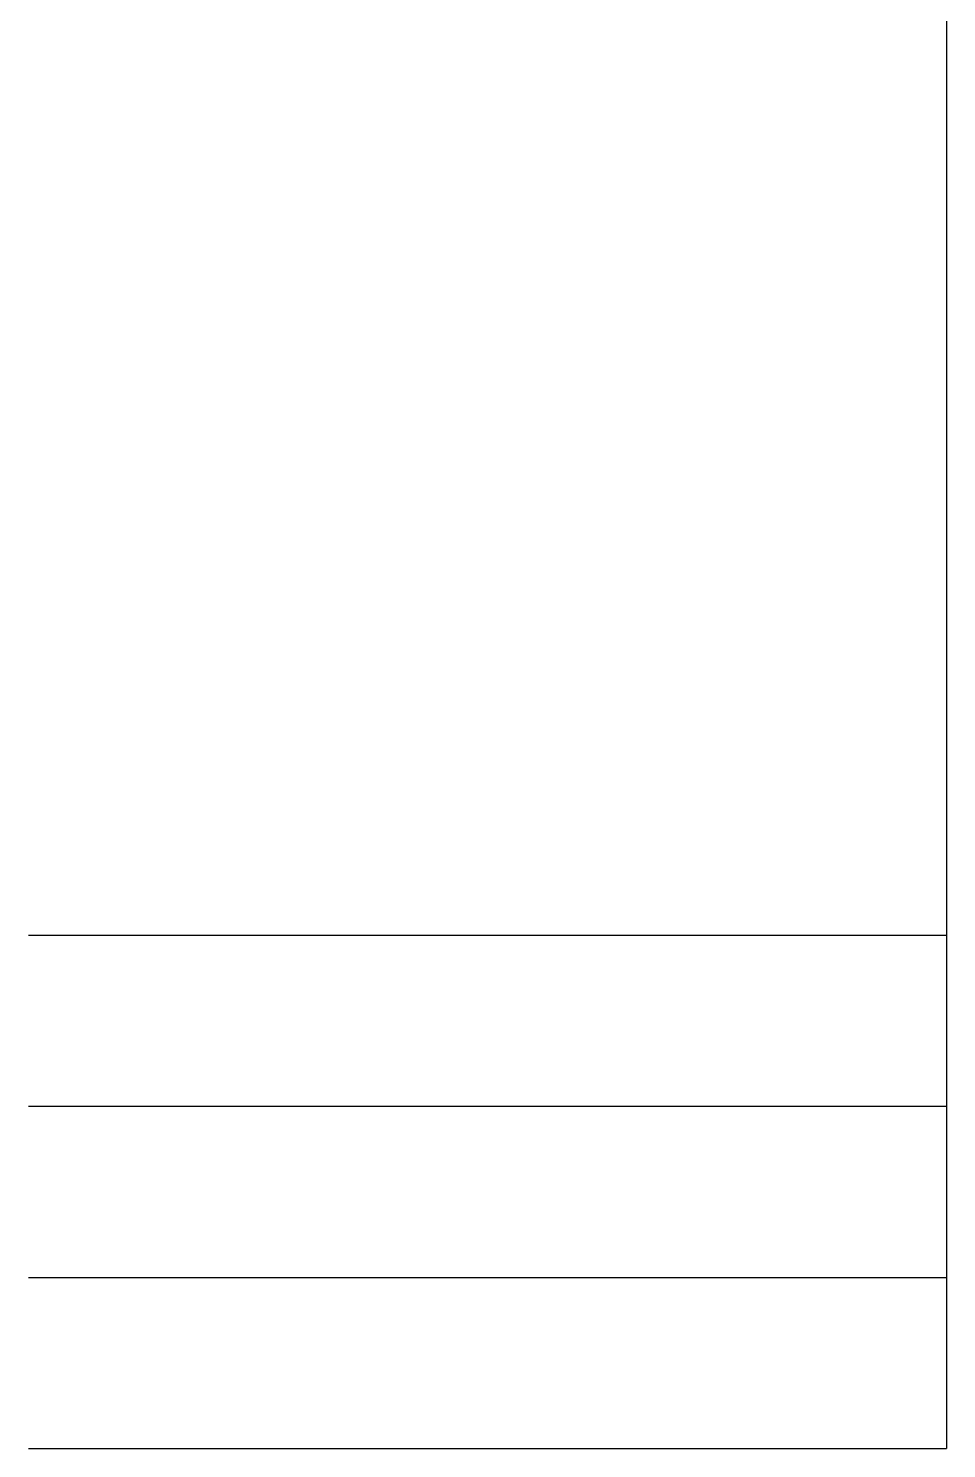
# Model space of a CAD drawing. Header units: millimetres. Extents: x 1448 to 104164, y -19509 to -89.
# Drawn here: x 33568 to 34104, y -9047 to -8218 of the extents above; entities that cross this region are included whole.
import ezdxf

# ---------------------------------------------------------------- set-up
doc = ezdxf.new("R2010")
doc.units = ezdxf.units.MM
doc.header["$LTSCALE"] = 60
doc.header["$MEASUREMENT"] = 0
for name, color, linetype in [('CON', 2, 'CONTINUOUS'), ('FIN', 6, 'CONTINUOUS'), ('FIN(아스콘)', 3, 'CONTINUOUS'), ('wire-meshes', 1, 'CONTINUOUS')]:
    doc.layers.add(name, color=color, linetype=linetype)
doc.styles.get("Standard").update_dxf_attribs({"font": ''})
doc.styles.get('Standard').set_extended_font_data('Dotum')
doc.linetypes.add('X_LINE-ORI', pattern='A,3.5,-0.5,["X",Standard,S=0.5,R=0,X=-0.175,Y=-0.25],-0.5', length=4.5)

msp = doc.modelspace()

# ---------------------------------------------------------------- linework, layer by layer
at = {"layer": 'CON', "ltscale": 0.1, "elevation": 18.97}
for points in [[(34104.47, -7647.45), (34104.47, -8247.41)], [(34104.47, -8247.41), (34104.47, -9047.45)]]:
    msp.add_lwpolyline(points, dxfattribs=at)
at = {"layer": 'CON', "ltscale": 1000, "elevation": 18.97}
msp.add_lwpolyline([(33568.37, -9047.45), (34104.47, -9047.45)], dxfattribs=at)
at = {"layer": 'FIN', "ltscale": 0.5, "elevation": 18.97}
msp.add_lwpolyline([(33568.37, -8847.45), (34104.47, -8847.45)], dxfattribs=at)
at = {"layer": 'FIN(아스콘)', "elevation": 18.97}
msp.add_lwpolyline([(33568.37, -8747.45), (34104.47, -8747.45)], dxfattribs=at)
at = {"layer": 'wire-meshes', "linetype": 'X_LINE-ORI', "ltscale": 0.1, "elevation": 18.97}
msp.add_lwpolyline([(33568.37, -8947.45), (34104.47, -8947.45)], dxfattribs=at)

doc.saveas('drawing.dxf')
